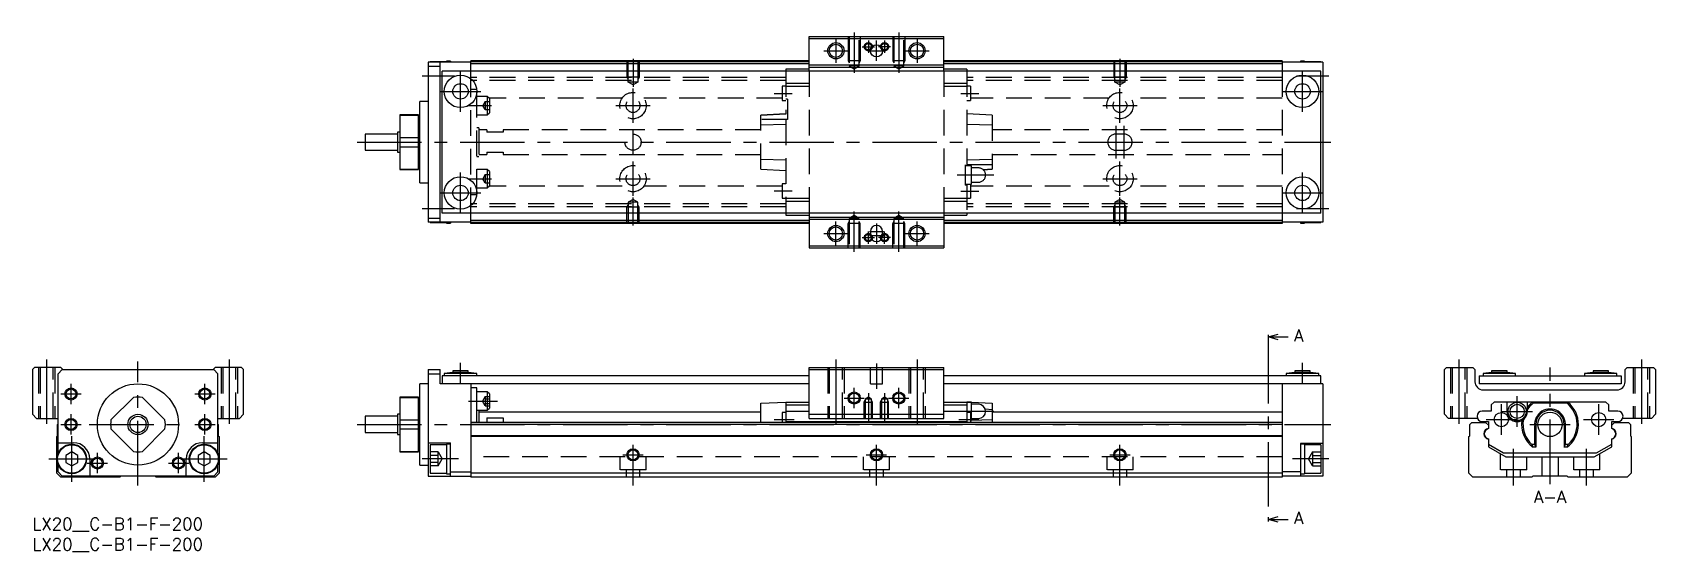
# Model space of a CAD drawing. Extents: x 0 to 400, y -8 to 120.
import ezdxf

# ---------------------------------------------------------------- set-up
doc = ezdxf.new("R2010")
doc.units = 0
doc.header["$LTSCALE"] = 0.5
doc.linetypes.add('CENTER', pattern=[50.8, 31.75, -6.35, 6.35, -6.35])
doc.linetypes.add('DASHED', pattern=[19.05, 12.7, -6.35])
doc.layers.get('0').update_dxf_attribs({"linetype": 'CONTINUOUS'})
for name, color, linetype in [('MSM_CENTER', 1, 'CENTER'), ('MSM_CONTINUOUS', 7, 'CONTINUOUS'), ('MSM_DASHED', 4, 'DASHED'), ('MSM_NARROW', 5, 'CONTINUOUS'), ('MSM_PART_NUMBER', 7, 'CONTINUOUS')]:
    doc.layers.add(name, color=color, linetype=linetype)
doc.styles.get("Standard").update_dxf_attribs({"font": 'txt.shx', "height": 1, "bigfont": 'bigfont.shx'})

# ---------------------------------------------------------------- blocks, each defined once
blk = doc.blocks.new('*U2')
at = {"layer": 'MSM_PART_NUMBER'}
blk.add_text('LX20__C-B1-F-200', height=3, dxfattribs=at).set_placement((0, -3))
blk = doc.blocks.new('*U3')
at = {"layer": 'MSM_PART_NUMBER'}
blk.add_text('LX20__C-B1-F-200', height=3, dxfattribs=at).set_placement((0, -8))

msp = doc.modelspace()

# ---------------------------------------------------------------- linework, layer by layer
for p, q in [((185.7, 110.5), (185.7, 110)), ((230.3, 110.5), (230.3, 110)), ((185.7, 75), (185.7, 74.5)), ((230.3, 75), (230.3, 74.5))]:
    msp.add_line(p, q)
at = {"layer": 'MSM_CENTER'}
for p, q in [((198, 118), (198, 112)), ((202.5, 119.5), (202.5, 109.59)), ((204.5, 116), (207.5, 116)), ((206, 117.5), (206, 114.5)), ((208, 112.5), (208, 117.5)), ((211.5, 116), (208.5, 116)), ((210, 117.5), (210, 114.5)), ((213.5, 119.5), (213.5, 109.59)), ((218, 118), (218, 112)), ((148, 113), (148, 106.09)), ((195, 115), (201, 115)), ((206, 115), (210, 115)), ((215, 115), (221, 115)), ((268, 113), (268, 106.09)), ((96, 108.8), (104, 108.8)), ((105.5, 100), (105.5, 110)), ((311.5, 108.8), (319.5, 108.8)), ((313, 100), (313, 110)), ((100.5, 105), (110.5, 105)), ((148, 97.25), (148, 105.75)), ((182.8, 104.5), (187.2, 104.5)), ((228.8, 104.5), (233.2, 104.5)), ((268, 97.25), (268, 105.75)), ((308, 105), (318, 105)), ((107.5, 101.5), (113.1, 101.5)), ((143.75, 101.5), (152.25, 101.5)), ((263.75, 101.5), (272.25, 101.5)), ((267, 96.5), (267, 88.5)), ((269, 96.5), (269, 88.5)), ((80, 92.5), (320, 92.5)), ((148, 89.5), (148, 95.5)), ((105.5, 75), (105.5, 85)), ((148, 79.25), (148, 87.75)), ((236.9, 84.4), (227.9, 84.4)), ((268, 79.25), (268, 87.75)), ((313, 75), (313, 85)), ((100.5, 80), (110.5, 80)), ((107.5, 83.5), (113.1, 83.5)), ((143.75, 83.5), (152.25, 83.5)), ((182.8, 80.5), (187.2, 80.5)), ((228.8, 80.45), (233.2, 80.45)), ((263.75, 83.5), (272.25, 83.5)), ((308, 80), (318, 80)), ((96, 76.2), (104, 76.2)), ((148, 72), (148, 78.91)), ((268, 72), (268, 78.91)), ((311.5, 76.2), (319.5, 76.2)), ((198, 67), (198, 73)), ((202.5, 65.5), (202.5, 75.41)), ((208, 72.5), (208, 67.5)), ((213.5, 65.5), (213.5, 75.41)), ((218, 67), (218, 73)), ((195, 70), (201, 70)), ((204.5, 69), (207.5, 69)), ((206, 67.5), (206, 70.5)), ((206.25, 70.5), (209.75, 70.5)), ((206.25, 69.5), (209.75, 69.5)), ((211.5, 69), (208.5, 69)), ((210, 67.5), (210, 70.5)), ((215, 70), (221, 70)), ((304.5, 44.04), (304.5, 0.13)), ((3.5, 39), (3.5, 22.5)), ((26, 8), (26, 38.5)), ((48.5, 39), (48.5, 22.5)), ((105.5, 33), (105.5, 38.2)), ((198, 39), (198, 22.5)), ((208, 38), (208, 31.8)), ((218, 39), (218, 22.5)), ((313, 33), (313, 38.2)), ((351.5, 39), (351.5, 22.5)), ((374, 8.3), (374, 37)), ((396.5, 39), (396.5, 22.5)), ((9.5, 28), (9.5, 33)), ((42.5, 28), (42.5, 33)), ((202.5, 27), (202.5, 32)), ((213.5, 27), (213.5, 32)), ((7, 30.5), (12, 30.5)), ((40, 30.5), (45, 30.5)), ((107.5, 28.75), (114.6, 28.75)), ((200, 29.5), (205, 29.5)), ((206, 30.7), (206, 23.5)), ((210, 30.7), (210, 23.5)), ((211, 29.5), (216, 29.5)), ((365.9, 22.45), (365.9, 29.95)), ((9.5, 20.5), (9.5, 25.5)), ((42.5, 20.5), (42.5, 25.5)), ((182.8, 24.2), (187.7, 24.2)), ((236.9, 26.2), (228.3, 26.2)), ((228.3, 24.2), (233.2, 24.2)), ((358.25, 24.2), (365.75, 24.2)), ((362, 20.45), (362, 27.95)), ((362.15, 26.2), (369.65, 26.2)), ((382.25, 24.2), (389.75, 24.2)), ((386, 20.45), (386, 27.95)), ((7, 23), (12, 23)), ((9.7, 8.85), (9.7, 20.15)), ((14, 23), (38, 23)), ((40, 23), (45, 23)), ((42.3, 8.85), (42.3, 20.15)), ((80, 23), (320, 23)), ((369, 23), (379, 23)), ((16, 11), (16, 16)), ((36, 11), (36, 16)), ((148, 8), (148, 18)), ((208, 8), (208, 18)), ((268, 8), (268, 18)), ((365, 8), (365, 17)), ((383, 8), (383, 17)), ((4.05, 14.5), (15.35, 14.5)), ((13.5, 13.5), (18.5, 13.5)), ((33.5, 13.5), (38.5, 13.5)), ((36.65, 14.5), (47.95, 14.5)), ((105, 14.5), (96, 14.5)), ((145.5, 15.5), (150.5, 15.5)), ((205.5, 15.5), (210.5, 15.5)), ((265.5, 15.5), (270.5, 15.5)), ((319.5, 14.5), (310.5, 14.5))]:
    msp.add_line(p, q, dxfattribs=at)
at = {"layer": 'MSM_CONTINUOUS'}
for p, q in [((191.4, 118.5), (224.6, 118.5)), ((191.4, 110), (191.4, 118.5)), ((191.4, 118), (224.6, 118)), ((224.6, 110), (224.6, 118.5)), ((108, 112.2), (97.5, 112.2)), ((97.5, 112.2), (97.5, 72.8)), ((98, 112.3), (98, 112.2)), ((102, 112.3), (98, 112.3)), ((100.5, 72.8), (100.5, 112.2)), ((102, 112.45), (102, 112.2)), ((103, 112.45), (102, 112.45)), ((103, 112.45), (103, 112.2)), ((191.4, 112.5), (108, 112.5)), ((108, 110), (108, 112.5)), ((191.4, 112.3), (108, 112.3)), ((308, 112.5), (224.6, 112.5)), ((308, 112.3), (224.6, 112.3)), ((308, 112.5), (308, 110)), ((318, 112.2), (308, 112.2)), ((313.5, 112.45), (312.5, 112.45)), ((312.5, 112.45), (312.5, 112.2)), ((313.5, 112.45), (313.5, 112.2)), ((317.5, 112.3), (313.5, 112.3)), ((317.5, 112.3), (317.5, 112.2)), ((318, 112.2), (318, 72.8)), ((97.5, 111.2), (100.5, 111.2)), ((317.5, 110), (101, 110)), ((101, 75), (101, 110)), ((191.4, 111.8), (108, 111.8)), ((191.4, 110.5), (185.7, 110.5)), ((191.4, 111.5), (224.6, 111.5)), ((191.4, 111), (224.6, 111)), ((308, 111.8), (224.6, 111.8)), ((230.3, 110.5), (224.6, 110.5)), ((317.5, 75), (317.5, 110)), ((97.5, 102.5), (95.5, 102.5)), ((95.5, 82.5), (95.5, 102.5)), ((95.1, 99.25), (90.5, 99.25)), ((90.5, 99.25), (90.5, 85.75)), ((90.5, 99.16), (95.1, 99.16)), ((95.1, 85.75), (95.1, 99.25)), ((95.5, 97), (95.1, 97)), ((82, 94.5), (82, 90.5)), ((90, 94.5), (82, 94.5)), ((90, 95), (90, 90)), ((90.5, 95), (90, 95)), ((90.5, 93.62), (95.1, 93.62)), ((82, 90.5), (90, 90.5)), ((90, 90), (90.5, 90)), ((90.5, 91.38), (95.1, 91.38)), ((95.1, 88), (95.5, 88)), ((90.5, 85.84), (95.1, 85.84)), ((90.5, 85.75), (95.1, 85.75)), ((95.5, 82.5), (97.5, 82.5)), ((97.5, 73.8), (100.5, 73.8)), ((108, 72.8), (97.5, 72.8)), ((98, 72.8), (98, 72.7)), ((98, 72.7), (102, 72.7)), ((317.5, 75), (101, 75)), ((102, 72.8), (102, 72.55)), ((102, 72.55), (103, 72.55)), ((103, 72.8), (103, 72.55)), ((108, 72.5), (108, 75)), ((191.4, 73.2), (108, 73.2)), ((191.4, 72.7), (108, 72.7)), ((191.4, 72.5), (108, 72.5)), ((185.7, 74.5), (191.4, 74.5)), ((191.4, 75), (191.4, 66.5)), ((191.4, 74), (224.6, 74)), ((191.4, 73.5), (224.6, 73.5)), ((224.6, 75), (224.6, 66.5)), ((224.6, 74.5), (230.3, 74.5)), ((308, 73.2), (224.6, 73.2)), ((308, 72.7), (224.6, 72.7)), ((308, 72.5), (224.6, 72.5)), ((308, 75), (308, 72.5)), ((318, 72.8), (308, 72.8)), ((312.5, 72.8), (312.5, 72.55)), ((312.5, 72.55), (313.5, 72.55)), ((313.5, 72.8), (313.5, 72.55)), ((313.5, 72.7), (317.5, 72.7)), ((317.5, 72.8), (317.5, 72.7)), ((206.5, 70.5), (206.5, 69.5)), ((209.5, 69.5), (209.5, 70.5)), ((191.4, 67), (224.6, 67)), ((191.4, 66.5), (224.6, 66.5)), ((304.5, 44.54), (307, 45.21)), ((304.5, 45.04), (304.5, 44.04)), ((307, 43.87), (304.5, 44.54)), ((304.5, 44.54), (309.5, 44.54)), ((0.5, 37), (0, 36.5)), ((0, 36.5), (0, 25.5)), ((7, 37), (0.5, 37)), ((6.3, 35.5), (7.3, 36.5)), ((7.5, 36.5), (7, 37)), ((7.3, 36.5), (44.7, 36.5)), ((45, 37), (44.5, 36.5)), ((44.7, 36.5), (45.7, 35.5)), ((51.5, 37), (45, 37)), ((52, 36.5), (51.5, 37)), ((52, 25.5), (52, 36.5)), ((97.5, 36.5), (97.5, 10.3)), ((97.5, 36.5), (100.5, 36.5)), ((100.5, 33), (100.5, 36.5)), ((103.6, 36.2), (103.6, 35.8)), ((107.4, 36.2), (103.6, 36.2)), ((107.4, 35.8), (107.4, 36.2)), ((191.4, 37), (224.6, 37)), ((191.4, 24.5), (191.4, 37)), ((191.4, 36.5), (224.6, 36.5)), ((224.6, 24.5), (224.6, 37)), ((311.1, 36.2), (311.1, 35.8)), ((314.9, 36.2), (311.1, 36.2)), ((314.9, 35.8), (314.9, 36.2)), ((348, 36.5), (348.5, 37)), ((348, 25.5), (348, 36.5)), ((348.5, 37), (355, 37)), ((355, 37), (355.5, 36.5)), ((355.5, 36.5), (355.5, 33.5)), ((363.4, 36.2), (359.6, 36.2)), ((359.6, 36.2), (359.6, 35.8)), ((363.4, 35.8), (363.4, 36.2)), ((388.4, 36.2), (384.6, 36.2)), ((384.6, 36.2), (384.6, 35.8)), ((388.4, 35.8), (388.4, 36.2)), ((392.5, 36.5), (393, 37)), ((392.5, 33.5), (392.5, 36.5)), ((393, 37), (399.5, 37)), ((399.5, 37), (400, 36.5)), ((400, 36.5), (400, 25.5)), ((6.3, 15.83), (6.3, 35.5)), ((45.7, 15.83), (45.7, 35.5)), ((97.5, 33), (95.5, 33)), ((95.5, 13), (95.5, 33)), ((97.5, 35.5), (100.5, 35.5)), ((191.4, 33), (100.5, 33)), ((191.4, 35), (101, 35)), ((101, 35), (101, 33)), ((103.6, 35.8), (101.5, 35.55)), ((109.5, 35.55), (101.5, 35.55)), ((101.5, 35.55), (101.5, 35)), ((107.4, 35.8), (103.6, 35.8)), ((109.5, 35.55), (107.4, 35.8)), ((108, 33), (108, 10)), ((109.5, 32), (108, 32)), ((109.5, 35), (109.5, 35.55)), ((109.5, 23.5), (109.5, 32)), ((317.5, 35), (224.6, 35)), ((318, 33), (224.6, 33)), ((308, 33), (308, 10)), ((311.1, 35.8), (309, 35.55)), ((309, 35.55), (309, 35)), ((317, 35.55), (309, 35.55)), ((314.9, 35.8), (311.1, 35.8)), ((317, 35.55), (314.9, 35.8)), ((317, 35), (317, 35.55)), ((317.5, 33), (317.5, 35)), ((318, 33), (318, 10.3)), ((356.5, 35), (391.5, 35)), ((356.5, 35), (356.5, 33)), ((391.5, 33), (356.5, 33)), ((359.6, 35.8), (357.5, 35.55)), ((365.5, 35.55), (357.5, 35.55)), ((357.5, 35.55), (357.5, 35)), ((363.4, 35.8), (359.6, 35.8)), ((365.5, 35.55), (363.4, 35.8)), ((365.5, 35), (365.5, 35.55)), ((384.6, 35.8), (382.5, 35.55)), ((390.5, 35.55), (382.5, 35.55)), ((382.5, 35.55), (382.5, 35)), ((388.4, 35.8), (384.6, 35.8)), ((390.5, 35.55), (388.4, 35.8)), ((390.5, 35), (390.5, 35.55)), ((391.5, 35), (391.5, 33)), ((19.34, 24.12), (24.88, 29.66)), ((27.12, 29.66), (32.66, 24.12)), ((95.1, 29.75), (90.5, 29.75)), ((90.5, 29.75), (90.5, 16.25)), ((90.5, 29.66), (95.1, 29.66)), ((95.1, 16.25), (95.1, 29.75)), ((112.1, 31), (109.5, 31)), ((112.6, 30.5), (112.1, 31)), ((112.1, 31), (112.1, 26.5)), ((112.6, 30.5), (112.6, 27)), ((179.5, 28.2), (185.7, 28.5)), ((179.5, 23.5), (179.5, 28.2)), ((185.7, 28.5), (191.4, 28.5)), ((185.7, 28.5), (185.7, 23.5)), ((224.6, 28.5), (230.3, 28.5)), ((230.3, 28.5), (231.32, 28.45)), ((230.3, 28.5), (230.3, 23.5)), ((231.4, 28.45), (230.3, 28.45)), ((231.4, 28.45), (236.5, 28.2)), ((231.4, 23.95), (231.4, 28.45)), ((236.5, 28.2), (236.5, 23.5)), ((357.5, 31.5), (390.5, 31.5)), ((360.21, 28.5), (359.5, 27.79)), ((387.79, 28.5), (360.21, 28.5)), ((363.4, 26.2), (363.4, 28.5)), ((368.4, 28.5), (368.4, 26.2)), ((369.67, 28.5), (369.81, 28.2)), ((378.19, 28.2), (369.81, 28.2)), ((378.19, 28.2), (378.33, 28.5)), ((388.5, 27.79), (387.79, 28.5)), ((0, 25.5), (1, 24.5)), ((1, 24.5), (6.3, 24.5)), ((45.7, 24.5), (51, 24.5)), ((51, 24.5), (52, 25.5)), ((90, 25), (82, 25)), ((82, 25), (82, 21)), ((90.5, 25.5), (90, 25.5)), ((90, 25.5), (90, 20.5)), ((90.5, 24.12), (95.1, 24.12)), ((95.5, 27.5), (95.1, 27.5)), ((109.5, 26.5), (112.1, 26.5)), ((110, 26.5), (110, 23.5)), ((179.5, 26), (110, 26)), ((112, 24.66), (116, 24.66)), ((112, 24.66), (112, 23.5)), ((112.1, 26.5), (112.6, 27)), ((116, 24.66), (116, 23.5)), ((185.7, 25.95), (184.8, 25.95)), ((184.8, 25.95), (184.8, 23.5)), ((185.7, 27.79), (191.4, 27.79)), ((185.7, 26.3), (191.4, 26.3)), ((191.4, 25.5), (224.6, 25.5)), ((191.4, 24.5), (224.6, 24.5)), ((224.6, 27.79), (230.3, 27.79)), ((224.6, 26.3), (230.3, 26.3)), ((231.2, 25.95), (230.3, 25.95)), ((231.2, 25.95), (231.2, 23.5)), ((233.15, 27.95), (231.4, 27.95)), ((231.4, 24.45), (233.15, 24.45)), ((231.4, 24.03), (236.5, 24.23)), ((236.5, 26.63), (234.8, 26.79)), ((308, 26), (236.5, 26)), ((349, 24.5), (348, 25.5)), ((356.1, 24.5), (349, 24.5)), ((359.5, 26.3), (357.3, 26.3)), ((359.5, 27.79), (359.5, 26.3)), ((388.5, 26.3), (388.5, 27.79)), ((390.7, 26.3), (388.5, 26.3)), ((399, 24.5), (391.9, 24.5)), ((400, 25.5), (399, 24.5)), ((6, 20), (6.2, 20.2)), ((6, 11), (6, 20)), ((6.2, 23), (6.3, 23.1)), ((6.2, 20.2), (6.2, 23)), ((24.88, 16.34), (19.34, 21.88)), ((32.66, 21.88), (27.12, 16.34)), ((45.7, 23.1), (45.8, 23)), ((45.8, 23), (45.8, 20.2)), ((45.8, 20.2), (46, 20)), ((46, 20), (46, 11)), ((82, 21), (90, 21)), ((90, 20.5), (90.5, 20.5)), ((90.5, 21.88), (95.1, 21.88)), ((308, 23.5), (108, 23.5)), ((308, 23), (108, 23)), ((308, 20.2), (108, 20.2)), ((308, 20), (108, 20)), ((185.7, 23.7), (230.3, 23.7)), ((231.2, 23.95), (231.4, 23.95)), ((354, 20), (354.2, 20.2)), ((354, 11), (354, 20)), ((354.2, 23), (354.7, 23.5)), ((354.2, 20.2), (354.2, 23)), ((354.7, 23.5), (358.1, 23.5)), ((357.3, 23.7), (358.8, 23.7)), ((358.1, 23.5), (358.8, 22.8)), ((358.8, 23.7), (358.8, 21.96)), ((370.21, 22.68), (370.21, 18.04)), ((370.5, 23), (370.5, 17.38)), ((377.5, 23), (377.5, 17.38)), ((377.79, 18.04), (377.79, 22.68)), ((389.2, 23.7), (390.7, 23.7)), ((389.2, 21.96), (389.2, 23.7)), ((389.2, 22.8), (389.9, 23.5)), ((389.9, 23.5), (393.3, 23.5)), ((393.3, 23.5), (393.8, 23)), ((393.8, 23), (393.8, 20.2)), ((393.8, 20.2), (394, 20)), ((394, 20), (394, 11)), ((6.3, 18.5), (10.1, 18.5)), ((9.7, 16.23), (8.2, 15.37)), ((11.2, 15.37), (9.7, 16.23)), ((42.3, 16.23), (40.8, 15.37)), ((41.9, 18.5), (45.7, 18.5)), ((43.8, 15.37), (42.3, 16.23)), ((90.5, 16.34), (95.1, 16.34)), ((90.5, 16.25), (95.1, 16.25)), ((95.1, 18.5), (95.5, 18.5)), ((97.5, 18.5), (103, 18.5)), ((102, 18), (98, 18)), ((98, 18), (98, 11)), ((103, 18.15), (102, 18.15)), ((102, 18.15), (102, 10.85)), ((103, 10.3), (103, 18.5)), ((318, 18.3), (312.5, 18.3)), ((312.5, 18.3), (312.5, 10.3)), ((313.5, 18.15), (312.5, 18.15)), ((313.5, 18.15), (313.5, 10.85)), ((317.5, 18), (313.5, 18)), ((317.5, 18), (317.5, 11)), ((358.8, 19.44), (358.8, 17.5)), ((358.8, 18.16), (362.54, 16)), ((358.8, 17.5), (363.13, 15)), ((362.54, 16), (385.46, 16)), ((370.21, 18.04), (369.53, 18.04)), ((370.5, 17.38), (369.83, 17.38)), ((370.21, 18.04), (370.5, 17.38)), ((377.5, 17.38), (377.79, 18.04)), ((378.17, 17.38), (377.5, 17.38)), ((378.47, 18.04), (377.79, 18.04)), ((384.87, 15), (389.2, 17.5)), ((385.46, 16), (389.2, 18.16)), ((389.2, 17.5), (389.2, 19.44)), ((6.3, 11.3), (6.3, 13.17)), ((8.2, 15.37), (8.2, 13.63)), ((8.2, 13.63), (9.7, 12.77)), ((9.7, 12.77), (11.2, 13.63)), ((11.2, 13.63), (11.2, 15.37)), ((14.1, 14.5), (14.1, 10.3)), ((37.9, 10.3), (37.9, 14.5)), ((40.8, 15.37), (40.8, 13.63)), ((40.8, 13.63), (42.3, 12.77)), ((42.3, 12.77), (43.8, 13.63)), ((43.8, 13.63), (43.8, 15.37)), ((45.7, 11.3), (45.7, 13.17)), ((95.5, 13), (97.5, 13)), ((363.13, 15), (384.87, 15)), ((7, 10), (6, 11)), ((6.3, 11.3), (7.3, 10.3)), ((21.5, 10), (7, 10)), ((44.7, 10.3), (7.3, 10.3)), ((21.8, 10.3), (21.5, 10)), ((30.5, 10), (30.2, 10.3)), ((45, 10), (30.5, 10)), ((44.7, 10.3), (45.7, 11.3)), ((46, 11), (45, 10)), ((97.5, 10.3), (108, 10.3)), ((98, 11), (102, 11)), ((102, 10.85), (103, 10.85)), ((103, 11.3), (108, 11.3)), ((308, 11), (108, 11)), ((308, 10), (108, 10)), ((312.5, 11.3), (308, 11.3)), ((318, 10.3), (308, 10.3)), ((312.5, 10.85), (313.5, 10.85)), ((313.5, 11), (317.5, 11)), ((355, 10), (354, 11)), ((369.5, 10), (355, 10)), ((369.8, 10.3), (369.5, 10)), ((378.2, 10.3), (369.8, 10.3)), ((378.5, 10), (378.2, 10.3)), ((393, 10), (378.5, 10)), ((394, 11), (393, 10)), ((304.5, -0.37), (307, 0.3)), ((304.5, 0.13), (304.5, -0.87)), ((307, -1.04), (304.5, -0.37)), ((304.5, -0.37), (309.5, -0.37))]:
    msp.add_line(p, q, dxfattribs=at)
for centre, radius in [((198, 115), 1.62), ((208, 115), 1.5), ((218, 115), 1.62), ((105.5, 105), 4), ((313, 105), 4), ((105.5, 105), 1.9), ((313, 105), 1.9), ((105.5, 80), 4), ((313, 80), 4), ((105.5, 80), 1.9), ((313, 80), 1.9), ((198, 70), 1.62), ((218, 70), 1.62), ((26, 23), 10), ((9.5, 30.5), 1.23), ((42.5, 30.5), 1.23), ((202.5, 29.5), 1.23), ((213.5, 29.5), 1.23), ((365.9, 26.2), 2.25), ((9.5, 23), 1.23), ((26, 23), 2.5), ((26, 23), 2), ((42.5, 23), 1.23), ((362, 24.2), 1.75), ((365.9, 26.2), 1.75), ((374, 23), 3), ((386, 24.2), 1.75), ((9.7, 14.5), 3.65), ((9.7, 14.5), 3.5), ((42.3, 14.5), 3.65), ((42.3, 14.5), 3.5), ((148, 15.5), 1.23), ((208, 15.5), 1.23), ((268, 15.5), 1.23), ((16, 13.5), 1.23), ((36, 13.5), 1.23)]:
    msp.add_circle(centre, radius, dxfattribs=at)
for centre, radius, start, end in [((208, 70.5), 1.5, 0, 180), ((208, 69.5), 1.5, 180, 0), ((357.5, 33.5), 2, 180, 270), ((390.5, 33.5), 2, 270, 0), ((26, 23), 6.75, 80.4309, 99.5691), ((374, 23), 7, 128.2132, 143.1301), ((374, 23), 6.68, 128.8735, 147.0286), ((374, 23), 7, 306.5962, 51.7868), ((374, 23), 6.68, 312.0402, 51.1265), ((26, 23), 6.75, 170.4309, 189.5691), ((26, 23), 6.75, 350.4309, 9.5691), ((233.15, 26.2), 1.75, 270, 90), ((357.3, 25), 1.3, 90, 270), ((365.9, 26.2), 2.5, 180, 0), ((374, 23), 6.68, 169.3812, 227.9598), ((374, 23), 3.8, 355.1074, 184.8926), ((374, 23), 3.5, 0, 180), ((390.7, 25), 1.3, 270, 90), ((359, 20.7), 1.32, 98.7147, 261.2853), ((359.1, 20.7), 1.3, 103.3424, 256.6576), ((374, 23), 7, 171.8617, 233.4038), ((389, 20.7), 1.32, 278.7147, 81.2853), ((388.9, 20.7), 1.3, 283.3424, 76.6576), ((10.1, 14.5), 4, 0, 90), ((26, 23), 6.75, 260.4309, 279.5691), ((41.9, 14.5), 4, 90, 180), ((375.07, 20.13), 5.92, 200.6125, 207.6426), ((367.81, 22.42), 11.52, 334.0671, 337.6778)]:
    msp.add_arc(centre, radius, start, end, dxfattribs=at)
at = {"layer": 'MSM_DASHED'}
for p, q in [((201, 118.5), (201, 112.5)), ((201.27, 118.5), (201.27, 111.3)), ((203.73, 111.3), (203.73, 118.5)), ((204, 118.5), (204, 112.5)), ((212, 118.5), (212, 112.5)), ((212.27, 118.5), (212.27, 111.3)), ((214.73, 111.3), (214.73, 118.5)), ((215, 118.5), (215, 112.5)), ((146.5, 112.5), (146.5, 108.5)), ((146.77, 107.3), (146.77, 112.5)), ((149.23, 112.5), (149.23, 107.3)), ((149.5, 112.5), (149.5, 108.5)), ((204, 112.5), (201, 112.5)), ((201, 112.5), (201.27, 112.03)), ((204, 112.5), (203.73, 112.03)), ((215, 112.5), (212, 112.5)), ((212, 112.5), (212.27, 112.03)), ((215, 112.5), (214.73, 112.03)), ((266.5, 112.5), (266.5, 108.5)), ((266.77, 107.3), (266.77, 112.5)), ((269.23, 112.5), (269.23, 107.3)), ((269.5, 112.5), (269.5, 108.5)), ((108, 75), (108, 110)), ((185.7, 108.4), (108, 108.4)), ((149.5, 108.5), (146.5, 108.5)), ((146.5, 108.5), (146.77, 108.03)), ((149.5, 108.5), (149.23, 108.03)), ((185.7, 110), (185.7, 99.43)), ((191.4, 110), (191.4, 75)), ((201.27, 111.3), (202.5, 110.59)), ((203.73, 111.3), (201.27, 111.3)), ((202.5, 110.59), (203.73, 111.3)), ((212.27, 111.3), (213.5, 110.59)), ((214.73, 111.3), (212.27, 111.3)), ((213.5, 110.59), (214.73, 111.3)), ((224.6, 110), (224.6, 75)), ((230.3, 110), (230.3, 86.9)), ((308, 108.4), (230.3, 108.4)), ((266.5, 108.5), (266.77, 108.03)), ((269.5, 108.5), (266.5, 108.5)), ((269.5, 108.5), (269.23, 108.03)), ((308, 110), (308, 75)), ((185.7, 107.7), (108, 107.7)), ((109.5, 105.5), (108, 105.5)), ((109.5, 79.5), (109.5, 105.5)), ((149.23, 107.3), (146.77, 107.3)), ((148, 106.59), (146.77, 107.3)), ((149.23, 107.3), (148, 106.59)), ((184.8, 106.25), (184.8, 102.75)), ((185.7, 106.25), (184.8, 106.25)), ((185.7, 107), (191.4, 107)), ((185.7, 106.29), (191.4, 106.29)), ((224.6, 107), (230.3, 107)), ((224.6, 106.29), (230.3, 106.29)), ((308, 107.7), (230.3, 107.7)), ((231.2, 106.25), (230.3, 106.25)), ((231.2, 106.25), (231.2, 102.75)), ((269.23, 107.3), (266.77, 107.3)), ((268, 106.59), (266.77, 107.3)), ((269.23, 107.3), (268, 106.59)), ((112.1, 103.75), (109.5, 103.75)), ((111.6, 102.5), (111.02, 101.5)), ((111.6, 100.5), (111.02, 101.5)), ((111.6, 102.5), (111.6, 100.5)), ((111.6, 102.5), (112.6, 102.5)), ((111.6, 101.5), (112.6, 101.5)), ((111.6, 100.5), (112.6, 100.5)), ((112.1, 103.75), (112.1, 99.25)), ((112.6, 103.25), (112.1, 103.75)), ((145.34, 103.37), (112.48, 103.37)), ((112.6, 103.25), (112.6, 99.75)), ((184.8, 103.37), (150.66, 103.37)), ((184.8, 102.75), (185.7, 102.75)), ((186.1, 103.1), (185.7, 103.1)), ((186.1, 103.1), (186.1, 98.1)), ((230.3, 102.75), (231.2, 102.75)), ((265.34, 103.37), (231.2, 103.37)), ((308, 103.37), (270.66, 103.37)), ((109.5, 99.25), (112.1, 99.25)), ((110, 96), (109.5, 96)), ((110, 96), (110, 89)), ((112.1, 99.25), (112.6, 99.75)), ((185.7, 99.5), (179.5, 99.18)), ((185.7, 99.43), (179.5, 99.06)), ((179.5, 85.82), (179.5, 99.18)), ((186.1, 98.1), (179.5, 98.1)), ((185.7, 96.83), (179.5, 96.69)), ((185.7, 98.1), (185.7, 75)), ((236.5, 99.18), (230.3, 99.5)), ((236.5, 96.69), (230.3, 96.83)), ((236.5, 99.18), (236.5, 85.82)), ((112, 95.5), (110, 95.5)), ((112, 95.5), (112, 95)), ((116, 95), (112, 95)), ((116, 95.5), (116, 95)), ((179.5, 95.5), (116, 95.5)), ((308, 95.5), (236.5, 95.5)), ((269, 94.5), (267, 94.5)), ((109.5, 89), (110, 89)), ((110, 89.5), (112, 89.5)), ((112, 90), (116, 90)), ((112, 90), (112, 89.5)), ((116, 90), (116, 89.5)), ((116, 89.5), (179.5, 89.5)), ((179.5, 88.31), (185.7, 88.17)), ((230.3, 88.17), (236.5, 88.31)), ((236.5, 89.5), (308, 89.5)), ((267, 90.5), (269, 90.5)), ((112.1, 85.75), (109.5, 85.75)), ((111.6, 84.5), (111.02, 83.5)), ((111.6, 84.5), (112.6, 84.5)), ((111.6, 84.5), (111.6, 82.5)), ((112.6, 85.25), (112.1, 85.75)), ((112.1, 85.75), (112.1, 81.25)), ((112.6, 85.25), (112.6, 81.75)), ((179.5, 85.82), (185.7, 85.5)), ((236.5, 86.9), (229.9, 86.9)), ((229.9, 86.9), (229.9, 81.9)), ((231.4, 86.65), (229.9, 86.65)), ((231.4, 82.15), (231.4, 86.65)), ((233.15, 86.15), (231.4, 86.15)), ((234.2, 85.8), (236.5, 85.94)), ((234.31, 85.71), (236.5, 85.82)), ((109.5, 81.25), (112.1, 81.25)), ((111.6, 82.5), (111.02, 83.5)), ((111.6, 83.5), (112.6, 83.5)), ((111.6, 82.5), (112.6, 82.5)), ((112.1, 81.25), (112.6, 81.75)), ((145.34, 81.63), (112.48, 81.63)), ((184.8, 81.63), (150.66, 81.63)), ((184.8, 82.25), (184.8, 78.75)), ((185.7, 82.25), (184.8, 82.25)), ((229.9, 82.15), (231.4, 82.15)), ((230.3, 81.9), (229.9, 81.9)), ((230.3, 82.15), (230.3, 75)), ((231.2, 82.15), (231.2, 78.75)), ((265.34, 81.63), (231.2, 81.63)), ((231.4, 82.65), (233.15, 82.65)), ((308, 81.63), (270.66, 81.63)), ((109.5, 79.5), (108, 79.5)), ((185.7, 77.3), (108, 77.3)), ((185.7, 76.6), (108, 76.6)), ((146.5, 76.5), (146.77, 76.97)), ((149.5, 76.5), (146.5, 76.5)), ((146.5, 72.5), (146.5, 76.5)), ((148, 78.41), (146.77, 77.7)), ((146.77, 77.7), (146.77, 72.5)), ((149.23, 77.7), (146.77, 77.7)), ((149.23, 77.7), (148, 78.41)), ((149.23, 72.5), (149.23, 77.7)), ((149.5, 76.5), (149.23, 76.97)), ((149.5, 72.5), (149.5, 76.5)), ((184.8, 78.75), (185.7, 78.75)), ((185.7, 78.71), (191.4, 78.71)), ((185.7, 78), (191.4, 78)), ((224.6, 78.71), (230.3, 78.71)), ((224.6, 78), (230.3, 78)), ((230.3, 78.75), (231.2, 78.75)), ((308, 77.3), (230.3, 77.3)), ((308, 76.6), (230.3, 76.6)), ((266.5, 76.5), (266.77, 76.97)), ((269.5, 76.5), (266.5, 76.5)), ((266.5, 72.5), (266.5, 76.5)), ((268, 78.41), (266.77, 77.7)), ((269.23, 77.7), (266.77, 77.7)), ((266.77, 77.7), (266.77, 72.5)), ((269.23, 77.7), (268, 78.41)), ((269.23, 72.5), (269.23, 77.7)), ((269.5, 76.5), (269.23, 76.97)), ((269.5, 72.5), (269.5, 76.5)), ((201, 72.5), (201.27, 72.97)), ((204, 72.5), (201, 72.5)), ((201, 66.5), (201, 72.5)), ((202.5, 74.41), (201.27, 73.7)), ((203.73, 73.7), (201.27, 73.7)), ((201.27, 73.7), (201.27, 66.5)), ((203.73, 73.7), (202.5, 74.41)), ((203.73, 66.5), (203.73, 73.7)), ((204, 72.5), (203.73, 72.97)), ((204, 66.5), (204, 72.5)), ((212, 72.5), (212.27, 72.97)), ((215, 72.5), (212, 72.5)), ((212, 66.5), (212, 72.5)), ((213.5, 74.41), (212.27, 73.7)), ((214.73, 73.7), (212.27, 73.7)), ((212.27, 73.7), (212.27, 66.5)), ((214.73, 73.7), (213.5, 74.41)), ((214.73, 66.5), (214.73, 73.7)), ((215, 72.5), (214.73, 72.97)), ((215, 66.5), (215, 72.5)), ((1.5, 37), (1.5, 24.5)), ((1.88, 37), (1.88, 24.5)), ((5.12, 24.5), (5.12, 37)), ((5.5, 37), (5.5, 24.5)), ((46.5, 37), (46.5, 24.5)), ((46.88, 37), (46.88, 24.5)), ((50.12, 24.5), (50.12, 37)), ((50.5, 37), (50.5, 24.5)), ((196, 37), (196, 24.5)), ((196.38, 37), (196.38, 24.5)), ((199.62, 24.5), (199.62, 37)), ((200, 37), (200, 24.5)), ((206.5, 33), (206.5, 37)), ((209.5, 33), (209.5, 37)), ((216, 37), (216, 24.5)), ((216.38, 37), (216.38, 24.5)), ((219.62, 24.5), (219.62, 37)), ((220, 37), (220, 24.5)), ((349.5, 37), (349.5, 24.5)), ((349.88, 37), (349.88, 24.5)), ((353.12, 24.5), (353.12, 37)), ((353.5, 37), (353.5, 24.5)), ((394.5, 37), (394.5, 24.5)), ((394.88, 37), (394.88, 24.5)), ((398.12, 24.5), (398.12, 37)), ((398.5, 37), (398.5, 24.5)), ((206.5, 33), (209.5, 33)), ((111.6, 29.9), (110.93, 28.75)), ((111.6, 27.6), (110.93, 28.75)), ((111.6, 29.9), (111.6, 27.6)), ((111.6, 29.9), (112.6, 29.9)), ((111.6, 29.33), (112.6, 29.33)), ((111.6, 28.17), (112.6, 28.17)), ((205, 28.5), (205.22, 28.87)), ((205, 24.5), (205, 28.5)), ((205, 28.5), (207, 28.5)), ((206, 29.7), (205.22, 29.25)), ((205.22, 29.25), (205.22, 24.5)), ((206.78, 29.25), (205.22, 29.25)), ((206.78, 29.25), (206, 29.7)), ((206.78, 24.5), (206.78, 29.25)), ((207, 28.5), (206.78, 28.87)), ((207, 24.5), (207, 28.5)), ((209, 28.5), (209.22, 28.87)), ((209, 24.5), (209, 28.5)), ((209, 28.5), (211, 28.5)), ((210, 29.7), (209.22, 29.25)), ((209.22, 29.25), (209.22, 24.5)), ((210.78, 29.25), (209.22, 29.25)), ((210.78, 29.25), (210, 29.7)), ((210.78, 24.5), (210.78, 29.25)), ((211, 28.5), (210.78, 28.87)), ((211, 24.5), (211, 28.5)), ((111.6, 27.6), (112.6, 27.6)), ((100, 16.23), (98, 16.23)), ((100, 12.77), (100, 16.23)), ((100, 16.23), (101, 14.5)), ((315.5, 16.23), (314.5, 14.5)), ((315.5, 16.23), (315.5, 12.77)), ((315.5, 16.23), (317.5, 16.23)), ((100, 15.37), (98, 15.37)), ((100, 13.63), (98, 13.63)), ((100, 12.77), (98, 12.77)), ((100, 12.77), (101, 14.5)), ((308, 15), (108, 15)), ((144.75, 15), (144.75, 11.8)), ((151.25, 11.8), (151.25, 15)), ((204.75, 15), (204.75, 11.8)), ((211.25, 11.8), (211.25, 15)), ((264.75, 15), (264.75, 11.8)), ((271.25, 11.8), (271.25, 15)), ((315.5, 12.77), (314.5, 14.5)), ((315.5, 15.37), (317.5, 15.37)), ((315.5, 13.63), (317.5, 13.63)), ((315.5, 12.77), (317.5, 12.77)), ((361.75, 15.8), (361.75, 11.8)), ((368.25, 11.8), (368.25, 15)), ((372, 15), (372, 10.3)), ((376, 15), (376, 10.3)), ((379.75, 15), (379.75, 11.8)), ((386.25, 11.8), (386.25, 15.8)), ((151.25, 11.8), (144.75, 11.8)), ((146.3, 11.8), (146.3, 10)), ((149.7, 10), (149.7, 11.8)), ((211.25, 11.8), (204.75, 11.8)), ((206.3, 11.8), (206.3, 10)), ((209.7, 10), (209.7, 11.8)), ((271.25, 11.8), (264.75, 11.8)), ((266.3, 11.8), (266.3, 10)), ((269.7, 10), (269.7, 11.8)), ((368.25, 11.8), (361.75, 11.8)), ((363.3, 11.8), (363.3, 10)), ((366.7, 10), (366.7, 11.8)), ((386.25, 11.8), (379.75, 11.8)), ((381.3, 11.8), (381.3, 10)), ((384.7, 10), (384.7, 11.8))]:
    msp.add_line(p, q, dxfattribs=at)
for centre, radius in [((206, 116), 1), ((206, 116), 0.784), ((210, 116), 1), ((210, 116), 0.784), ((148, 101.5), 3.25), ((268, 101.5), 3.25), ((148, 101.5), 1.7), ((268, 101.5), 1.7), ((148, 92.5), 2), ((148, 83.5), 3.25), ((148, 83.5), 1.7), ((268, 83.5), 3.25), ((268, 83.5), 1.7), ((206, 69), 1), ((206, 69), 0.784), ((210, 69), 1), ((210, 69), 0.784)]:
    msp.add_circle(centre, radius, dxfattribs=at)
for centre, radius, start, end in [((267, 92.5), 2, 90, 270), ((269, 92.5), 2, 270, 90), ((233.15, 84.4), 1.75, 270, 90)]:
    msp.add_arc(centre, radius, start, end, dxfattribs=at)
at = {"layer": 'MSM_NARROW'}
for centre, radius in [((198, 115), 2), ((218, 115), 2), ((198, 70), 2), ((218, 70), 2), ((9.5, 30.5), 1.5), ((42.5, 30.5), 1.5), ((202.5, 29.5), 1.5), ((213.5, 29.5), 1.5), ((9.5, 23), 1.5), ((42.5, 23), 1.5), ((148, 15.5), 1.5), ((208, 15.5), 1.5), ((268, 15.5), 1.5), ((16, 13.5), 1.5), ((36, 13.5), 1.5)]:
    msp.add_circle(centre, radius, dxfattribs=at)

# ---------------------------------------------------------------- block references
at = {"layer": 'MSM_CONTINUOUS'}
for name in ['*U2', '*U3']:
    msp.add_blockref(name, (0, 0), dxfattribs=at)

# ---------------------------------------------------------------- texts
at = {"layer": 'MSM_PART_NUMBER'}
for s, p in [('A', (310.92, 43.41)), ('A-A', (370.01, 3.66)), ('A', (310.92, -1.5))]:
    msp.add_text(s, height=3, dxfattribs=at).set_placement(p)

doc.saveas('drawing.dxf')
